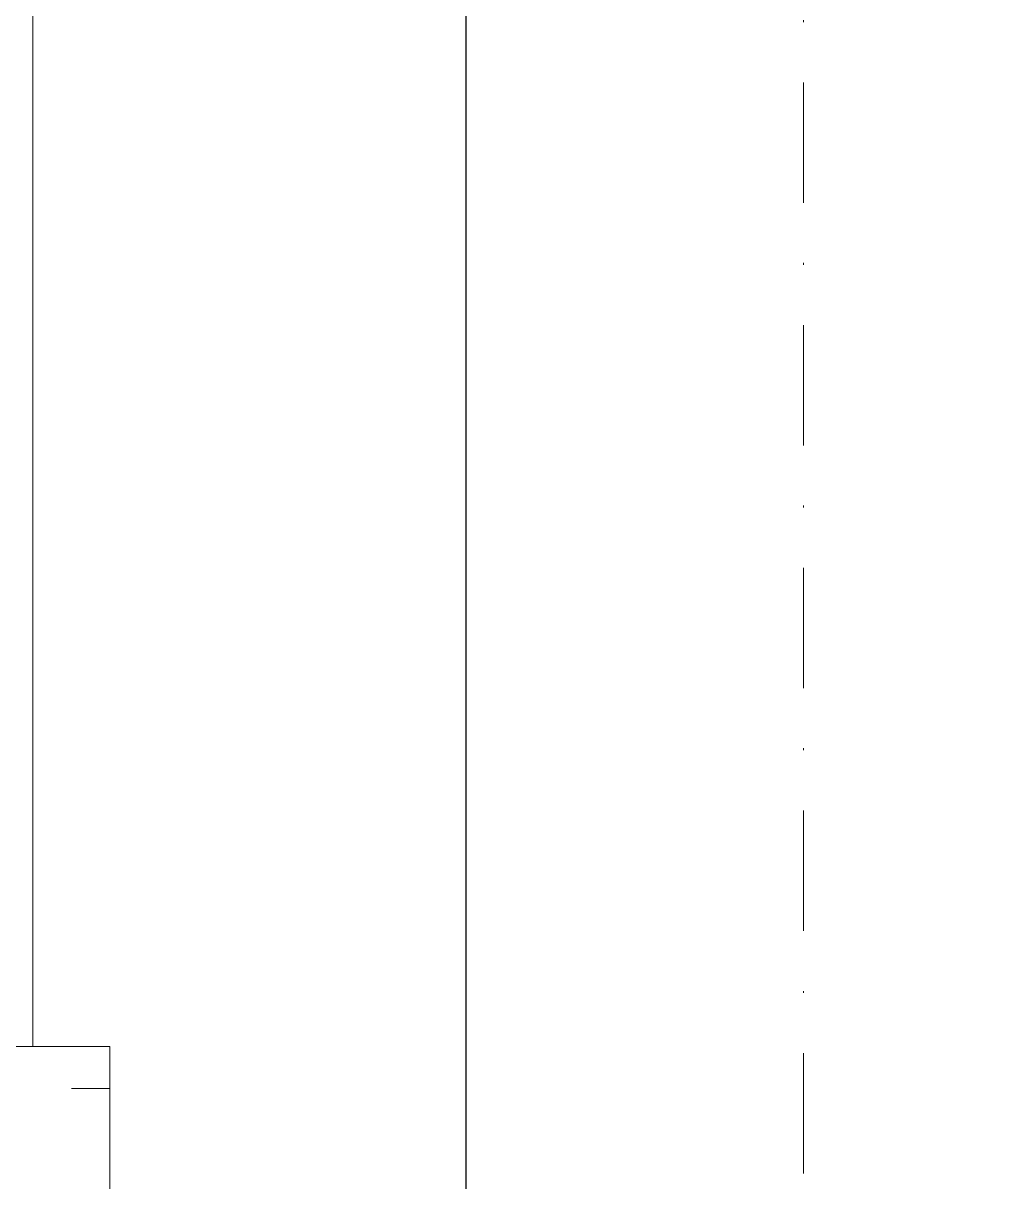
# Model space of a CAD drawing. Extents: x -2050 to 29725, y -1777 to 6820.
# Drawn here: x 7127 to 7177.6, y 1568 to 1628.1 of the extents above; entities that cross this region are included whole.
import ezdxf

# ---------------------------------------------------------------- set-up
doc = ezdxf.new("R2010")
doc.units = 0
doc.header["$LTSCALE"] = 25
doc.header["$MEASUREMENT"] = 0
for name, pattern in [('DASHDOT2', [0.5, 0.25, -0.125, 0, -0.125]), ('DOT2', [0.125, 0, -0.125]), ('HIDDEN', [0.375, 0.25, -0.125])]:
    doc.linetypes.add(name, pattern=pattern)
doc.layers.get('0').update_dxf_attribs({"color": 9, "lineweight": 9})
for name, color, linetype, lineweight in [('06D', 9, 'Continuous', 9), ('11', 9, 'Continuous', 9), ('20', 9, 'DOT2', 9), ('24', 9, 'DASHDOT2', 9), ('DATA TAVAN', 160, 'Continuous', 30)]:
    doc.layers.add(name, color=color, linetype=linetype, lineweight=lineweight)

# ---------------------------------------------------------------- blocks, each defined once
blk = doc.blocks.new('fsdfsfsfsfd')
at = {"layer": '06D', "elevation": 0}
blk.add_lwpolyline([(52591.75, -74474.977), (52589.75, -74474.977), (52589.75, -74595.977), (52591.75, -74595.977)], dxfattribs=at)

msp = doc.modelspace()

# ---------------------------------------------------------------- linework, layer by layer
at = {"layer": '06D'}
msp.add_lwpolyline([(7127.5, 1575), (7131.5, 1575), (7131.5, 1450), (7127.5, 1450)], dxfattribs=at)
at = {"layer": '11'}
msp.add_lwpolyline([(7107.5, 1700), (7107.5, 1575), (7127.5, 1575), (7127.5, 1700), (7107.5, 1700)], dxfattribs=at)
at = {"layer": '20', "linetype": 'HIDDEN', "lineweight": 0}
msp.add_lwpolyline([(7129.5, 979.758, -0.152644), (10705.5, 2076.188, -0.10573)], format="xyb", dxfattribs=at)
at = {"layer": '24'}
msp.add_lwpolyline([(7167.5, 195), (7167.5, 4035)], dxfattribs=at)
at = {"layer": 'DATA TAVAN'}
msp.add_line((7149.982, 1811.823), (7149.982, 1068.088), dxfattribs=at)

# ---------------------------------------------------------------- block references
at = {"xscale": -1}
msp.add_blockref('fsdfsfsfsfd', (59721.25, 76047.795), dxfattribs=at)

doc.saveas('drawing.dxf')
